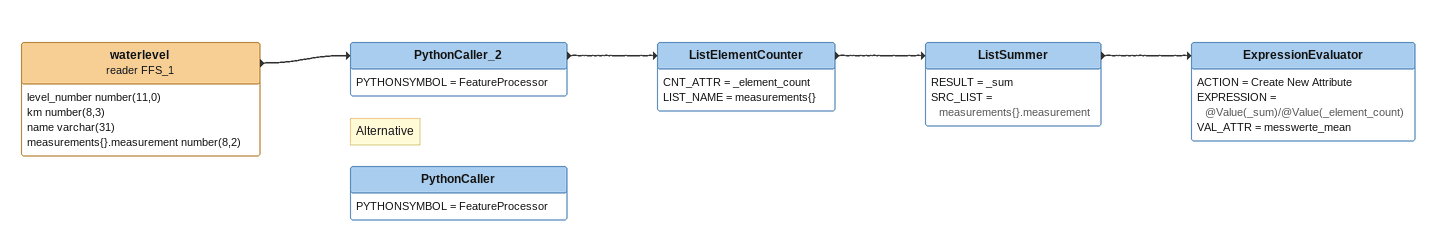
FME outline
waterlevel (reader FFS_1)
    attributes: level_number number(11,0), km number(8,3), name varchar(31), measurements{}.measurement number(8,2)
    -> PythonCaller_2
PythonCaller_2
    PYTHONSYMBOL = FeatureProcessor
    -> ListElementCounter
ListElementCounter
    CNT_ATTR = _element_count
    LIST_NAME = measurements{}
    -> ListSummer
ListSummer
    RESULT = _sum
    SRC_LIST = measurements{}.measurement
    -> ExpressionEvaluator
ExpressionEvaluator
    ACTION = Create New Attribute
    EXPRESSION = @Value(_sum)/@Value(_element_count)
    VAL_ATTR = messwerte_mean
Note: Alternative
PythonCaller
    PYTHONSYMBOL = FeatureProcessor
